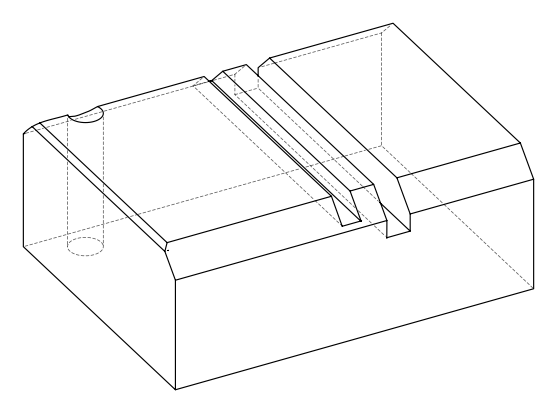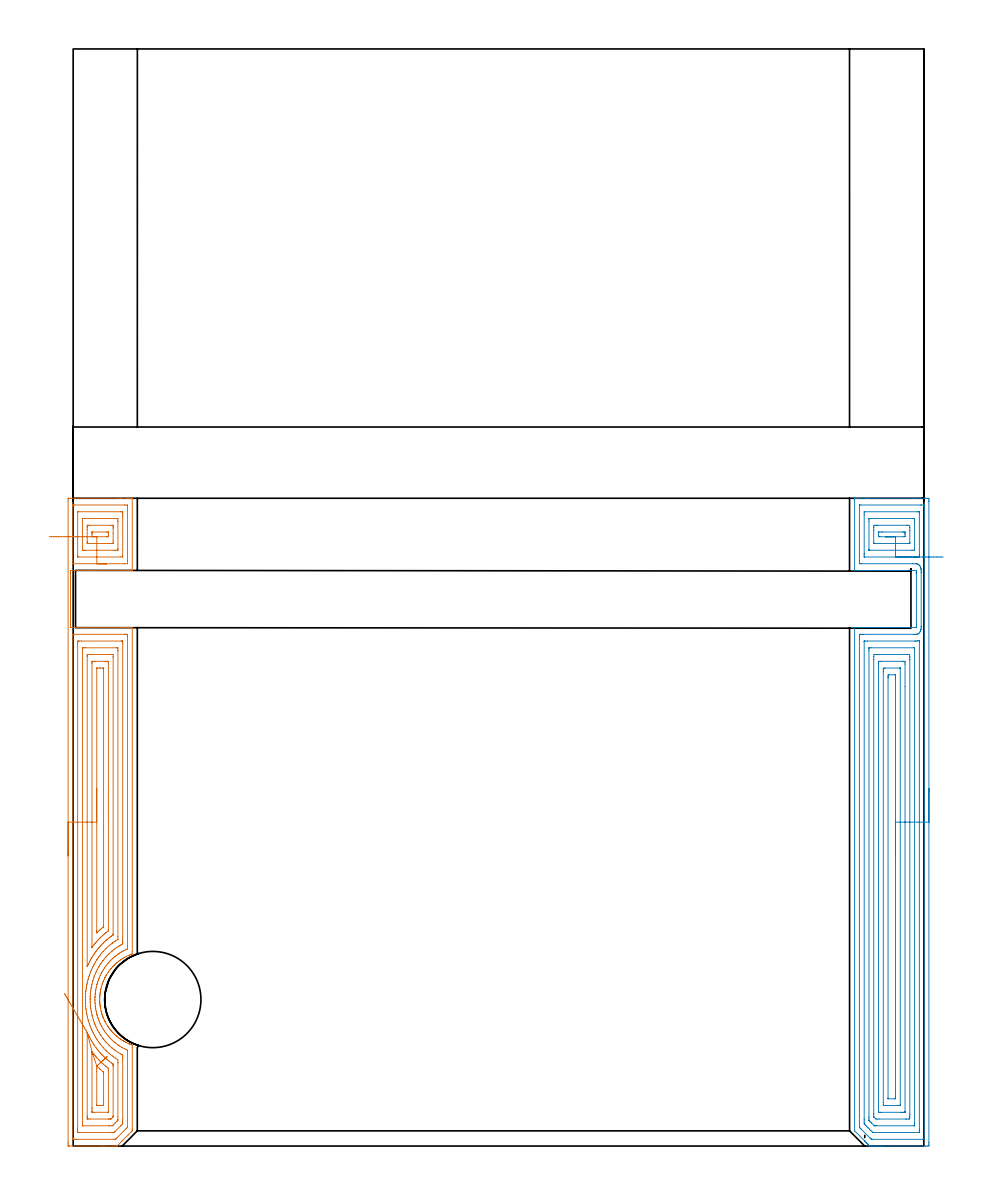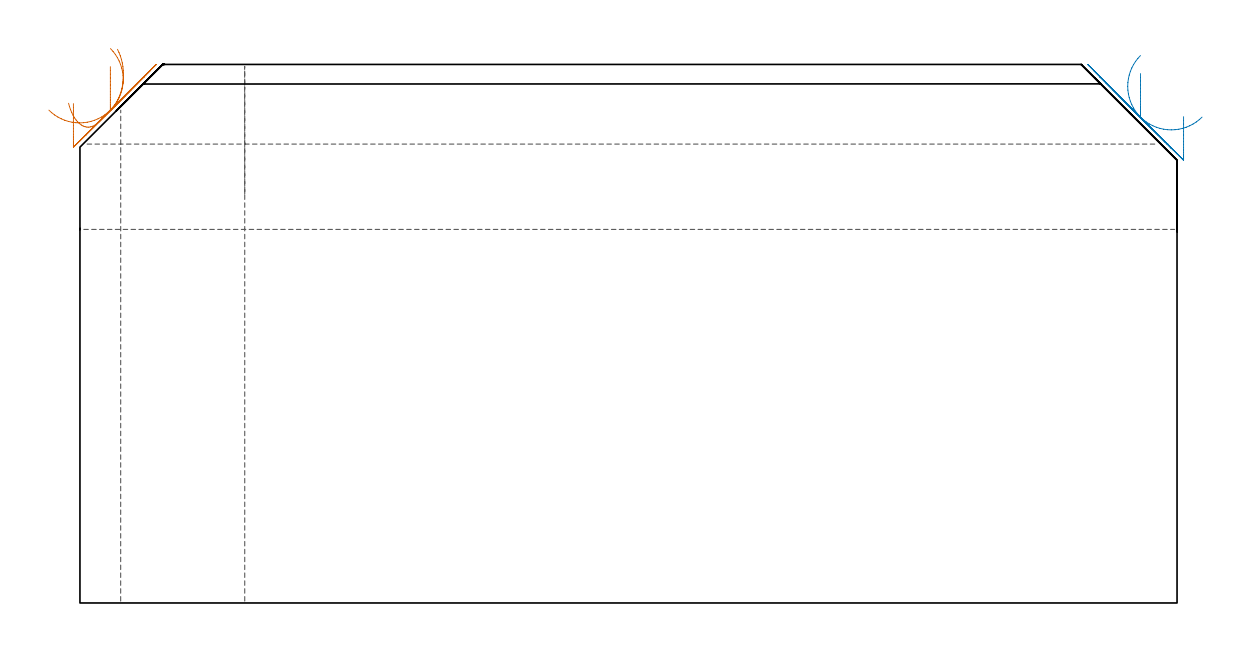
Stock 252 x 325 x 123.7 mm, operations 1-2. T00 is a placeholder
(PLAN: 12 operations, 6 tool changes, 58.8 min)
(1 AREA_MILL | FG_CHAMFER_SURFACE | UGT0205_001 | 10.31 min | 35844 mm3)
(2 AREA_MILL_1 | FG_CHAMFER_SURFACE_1 | UGT0205_001 | 12.14 min | 48197 mm3)
(3 AREA_MILL_2 | FG_CHAMFER_SURFACE_2 | UGT0205_001 | 6.61 min | 21620 mm3)
(4 AREA_MILL_3 | FG_CHAMFER_SURFACE_3 | UGT0205_001 | 3.63 min | 2169 mm3)
(5 AREA_MILL_4 | FG_CHAMFER_SURFACE_4 | UGT0205_001 | 7.55 min | 29056 mm3)
(6 MILL_RECTANGULAR_SLOT | SLOT_RECTANGULAR | NXT0201_012 | Follow Part, ap 4, ae 75% | 11.59 min | 194804 mm3)
(7 MILL_RECTANGULAR_SLOT_1 | SLOT_RECTANGULAR_1 | NXT0201_012 | Follow Part, ap 4, ae 75% | 5.25 min | 71310 mm3)
(8 SPOT_DRILL | STEP1HOLE | NXT0321_9005460120000 | 0.05 min | 187 mm3)
(9 DRILL_BLIND_HOLE_INTO_CENTER | STEP1HOLE | NXT0301_046 | 0.05 min | 360 mm3)
(10 GUN_DRILL_THROUGH_HOLE | STEP1HOLE | UGT0307_003 | 0.57 min | 4341 mm3)
(11 SPADE_DRILL_TO_ENLARGE_THROUGH_HOLE | STEP1HOLE | UGT0306_009 | 0.53 min | 28232 mm3)
(12 DRILL_TO_ENLARGE_THROUGH_HOLE | STEP1HOLE | UGT0301_392 | 0.54 min | 44992 mm3)
(TOOL UGT0205_001 | Chamfer Mill 20 x 3 x 45 deg. | D20 FL50 Z2)
(TOOL NXT0201_012 | ENDMILL 16mm [2P460-1600-NA 1630] | D16 FL38 Z6)
(TOOL NXT0321_9005460120000 | NC Spot Drill, 142deg, 12mm, Carbide, Uncoated | D12 PA142 FL30 Z2)
(TOOL NXT0301_046 | Carbide Drill 7.5mm [860.1-0750-038A1-MM 2214] | D7.5 PA140 FL53 Z2)
(TOOL UGT0307_003 | Gun Drill 7 mm | D7 PA130 FL24 Z1)
(TOOL UGT0306_009 | Spade Drill 18.5mm | D18.5 PA132 FL10 Z2)
(TOOL UGT0301_392 | Twist Drill 28.5 mm | D28.5 PA118 FL165 Z2)
(OP 1 AREA_MILL)
G17 G21 G94 G90
T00 M6
G54
G17 G0 G90 X-1.5 Y85.95 S1061 M3
G43 Z133.7 H0
Z114.7
G94 G1 Y85.988 Z113.828 F250.
Y86.102 Z112.963
Y86.291 Z112.112
Y86.553 Z111.28
Y86.887 Z110.474
Y87.29 Z109.7
Y87.758 Z108.964
Y88.29 Z108.272
Y88.879 Z107.629
Y89.522 Z107.04
Y90.214 Z106.508
Y90.95 Z106.04
Y91.724 Z105.637
Y92.53 Z105.303
Y93.362 Z105.041
Y94.214 Z104.852
Y95.078 Z104.738
Y95.95 Z104.7
Y191.312
X-1.498 Y191.897 Z104.699
X-1.497 Y191.898 Z104.7
X-0.912 Y191.9 Z105.285
X13.347 Z119.542
X13.953 Z120.15
X14.238 Z120.435
X16.021 Z122.216
X16.592 Z122.791
X17.124 Z123.323
X17.457 Y191.893 Z123.648
X17.497 Y191.89 Z123.688
X17.5 Y191.757 Z123.7
Y170.813
X17.495 Y170.51 Z123.691
X17.4 Y170.5 Z123.596
X5.326 Z111.526
X-0.8 Z105.4
Y169.978
X-0.798 Y169.922 Z105.398
X-0.79 Y169.744 Z105.388
Y169.628
Y169.592
X-0.8 Y169.533 Z105.4
X-0.799 Y153.6
X14.238 Z120.433
X14.798 Z120.995
X15.13 Z121.326
X15.69 Z121.886
X16.021 Z122.216
X16.683 Z122.883
X17.063 Z123.263
X17.449 Y153.593 Z123.641
X17.497 Y153.59 Z123.688
X17.5 Y153.434 Z123.7
Y57.627
X17.496 Y56.895 Z123.69
X17.374 Y56.837 Z123.571
X17.358 Y56.831 Z123.555
X17.115 Y56.736 Z123.314
X16.912 Y56.655 Z123.107
X16.596 Y56.532 Z122.796
X15.767 Y56.163 Z121.967
X15.709 Y56.133 Z121.909
X15.085 Y55.785 Z121.283
X14.822 Y55.639 Z121.022
X14.219 Y55.269 Z120.418
X13.935 Y55.073 Z120.135
X13.576 Y54.808 Z119.775
X13.488 Y54.744 Z119.688
X13.049 Y54.402 Z119.248
X13.015 Y54.374 Z119.214
X12.668 Y54.062 Z118.868
X12.456 Y53.87 Z118.653
X12.136 Y53.581 Z118.335
X12.03 Y53.48 Z118.228
X11.862 Y53.302 Z118.058
X11.738 Y53.171 Z117.934
X11.647 Y53.077 Z117.846
X11.268 Y52.655 Z117.466
X11.21 Y52.586 Z117.408
X10.998 Y52.321 Z117.198
X10.857 Y52.143 Z117.056
X10.516 Y51.692 Z116.715
X10.477 Y51.638 Z116.676
X10.388 Y51.51 Z116.586
X9.929 Y50.798 Z116.127
X9.782 Y50.552 Z115.981
X9.709 Y50.428 Z115.908
X9.568 Y50.175 Z115.767
X9.501 Y50.054 Z115.699
X9.459 Y49.973 Z115.658
X9.424 Y49.904 Z115.623
X9.281 Y49.606 Z115.478
X9.21 Y49.459 Z115.407
X9.006 Y49.01 Z115.205
X8.891 Y48.73 Z115.091
X8.824 Y48.564 Z115.023
X8.655 Y48.116 Z114.854
X8.614 Y47.994 Z114.812
X8.38 Y47.222 Z114.579
X8.262 Y46.775 Z114.461
X8.19 Y46.445 Z114.388
X8.164 Y46.328 Z114.362
X8.115 Y46.041 Z114.308
X8.076 Y45.824 Z114.27
X8.004 Y45.433 Z114.203
X7.967 Y45.15 Z114.162
X7.944 Y44.987 Z114.141
X7.916 Y44.699 Z114.114
X7.901 Y44.539 Z114.099
X7.884 Y44.259 Z114.08
X7.873 Y44.092 Z114.07
X7.869 Y43.977 Z114.066
X7.859 Y43.645 Z114.055
X7.86 Y43.442 Z114.053
X7.858 Y43.198 Z114.054
X7.87 Y42.751 Z114.068
X7.887 Y42.476 Z114.085
X7.897 Y42.304 Z114.095
X7.903 Y42.24 Z114.102
X7.943 Y41.857 Z114.139
X7.984 Y41.585 Z114.177
X7.997 Y41.479 Z114.194
X8. Y41.46 Z114.197
X8.026 Y41.285 Z114.222
X8.048 Y41.139 Z114.241
X8.073 Y40.963 Z114.268
X8.255 Y40.069 Z114.452
X8.297 Y39.9 Z114.494
X8.322 Y39.802 Z114.518
X8.366 Y39.621 Z114.565
X8.418 Y39.44 Z114.618
X8.495 Y39.175 Z114.694
X8.594 Y38.866 Z114.794
X8.614 Y38.807 Z114.812
X8.686 Y38.614 Z114.882
X8.809 Y38.281 Z115.005
X8.828 Y38.232 Z115.026
X8.891 Y38.075 Z115.09
X8.914 Y38.02 Z115.111
X8.989 Y37.832 Z115.189
X9.02 Y37.763 Z115.22
X9.186 Y37.387 Z115.385
X9.31 Y37.129 Z115.509
X9.34 Y37.065 Z115.54
X9.393 Y36.959 Z115.593
X9.501 Y36.746 Z115.699
X9.537 Y36.683 Z115.734
X9.643 Y36.492 Z115.841
X10.181 Y35.598 Z116.38
X10.282 Y35.442 Z116.482
X10.387 Y35.289 Z116.587
X10.668 Y34.906 Z116.868
X10.817 Y34.704 Z117.016
X10.971 Y34.51 Z117.168
X11.043 Y34.418 Z117.241
X11.207 Y34.219 Z117.407
X11.274 Y34.138 Z117.474
X11.564 Y33.81 Z117.763
X11.86 Y33.499 Z118.059
X12.162 Y33.194 Z118.36
X12.452 Y32.916 Z118.651
X12.748 Y32.654 Z118.946
X12.902 Y32.526 Z119.097
X13.05 Y32.401 Z119.246
X13.526 Y32.022 Z119.724
X13.72 Y31.878 Z119.919
X13.729 Y31.872 Z119.928
X13.793 Y31.827 Z119.99
X13.857 Y31.781 Z120.056
X13.936 Y31.726 Z120.135
X14.178 Y31.565 Z120.377
X14.238 Y31.525 Z120.436
X14.299 Y31.484 Z120.498
X14.376 Y31.433 Z120.575
X14.61 Y31.286 Z120.808
X14.684 Y31.24 Z120.881
X14.767 Y31.187 Z120.966
X14.862 Y31.128 Z121.061
X15.016 Y31.042 Z121.214
X15.13 Y30.98 Z121.325
X15.283 Y30.893 Z121.483
X15.374 Y30.846 Z121.574
X15.575 Y30.744 Z121.77
X15.711 Y30.674 Z121.907
X16.438 Y30.333 Z122.637
X16.597 Y30.259 Z122.796
X16.656 Y30.234 Z122.855
X16.769 Y30.19 Z122.967
X16.912 Y30.135 Z123.108
X17.07 Y30.074 Z123.267
X17.27 Y29.999 Z123.468
X17.494 Y29.914 Z123.692
X17.5 Y29.107 Z123.7
Y5.044
X17.496 Y4.505 Z123.689
X17.366 Y4.366 Z123.565
X17.358 Y4.358 Z123.558
X16.318 Y3.317 Z122.517
X14.536 Y1.535 Z120.735
X13.004 Y0.004 Z119.202
X12.982 Y0. Z119.18
X12.616 Z118.815
X12.136 Z118.335
X11.565 Z117.76
X9.497 Z115.694
X8.891 Z115.086
X8.303 Z114.498
X-1.143 Z105.054
X-1.497 Y0.002 Z104.7
X-1.498 Y0.003 Z104.699
X-1.5 Y0.588 Z104.7
Y1.176
Y95.95
X-0.086 Z106.114
X-0.085 Y151.336 Z106.115
X-0.083 Y151.466 Z106.117
X-0.079 Y151.552 Z106.121
X-0.076 Y151.592 Z106.124
X-0.069 Y151.593 Z106.131
X-0.021 Y151.596 Z106.179
X0.477 Y151.6 Z106.677
X15.13 Z121.33
X15.629 Y151.598 Z121.829
X16.021 Y151.592 Z122.221
X16.07 Y151.59 Z122.27
X16.079 Y151.401 Z122.279
X16.084 Y151.271 Z122.284
X16.085 Y151.206 Z122.285
X16.086 Y151.141 Z122.286
Y59.345
X16.082 Y58.518 Z122.282
X16.08 Y58.459 Z122.28
X16.074 Y58.407 Z122.274
X16.021 Y58.38 Z122.221
X15.512 Y58.136 Z121.712
X15.13 Y57.949 Z121.33
X14.919 Y57.838 Z121.119
X14.533 Y57.627 Z120.733
X14.346 Y57.52 Z120.546
X14.238 Y57.455 Z120.438
X13.796 Y57.179 Z119.996
X13.347 Y56.887 Z119.547
X13.257 Y56.826 Z119.457
X13.132 Y56.736 Z119.332
X12.749 Y56.443 Z118.949
X12.456 Y56.215 Z118.656
X12.253 Y56.048 Z118.453
X12.016 Y55.845 Z118.216
X11.779 Y55.631 Z117.979
X11.565 Y55.435 Z117.765
X11.317 Y55.201 Z117.517
X11.066 Y54.953 Z117.266
X10.875 Y54.752 Z117.075
X10.674 Y54.533 Z116.874
X10.453 Y54.283 Z116.653
X10.265 Y54.062 Z116.465
X9.782 Y53.449 Z115.982
X9.573 Y53.171 Z115.773
X9.294 Y52.768 Z115.494
X8.939 Y52.232 Z115.139
X8.891 Y52.154 Z115.091
X8.609 Y51.67 Z114.809
X8.452 Y51.388 Z114.652
X8.295 Y51.093 Z114.495
X8. Y50.498 Z114.2
X7.733 Y49.873 Z113.933
X7.624 Y49.606 Z113.824
X7.481 Y49.234 Z113.681
X7.3 Y48.715 Z113.5
X7.109 Y48.101 Z113.309
X7.048 Y47.885 Z113.248
X7.032 Y47.824 Z113.232
X6.874 Y47.167 Z113.074
X6.822 Y46.932 Z113.022
X6.728 Y46.422 Z112.928
X6.661 Y46.041 Z112.861
X6.601 Y45.658 Z112.801
X6.538 Y45.15 Z112.738
X6.51 Y44.857 Z112.71
X6.467 Y44.259 Z112.667
X6.459 Y44.116 Z112.659
X6.456 Y44.02 Z112.656
X6.448 Y43.367 Z112.648
X6.449 Y43.136 Z112.649
X6.473 Y42.476 Z112.673
X6.49 Y42.204 Z112.69
X6.547 Y41.585 Z112.747
X6.566 Y41.411 Z112.766
X6.593 Y41.209 Z112.793
X6.673 Y40.694 Z112.873
X6.737 Y40.322 Z112.937
X6.842 Y39.802 Z113.042
X6.914 Y39.461 Z113.114
X7.023 Y38.997 Z113.223
X7.046 Y38.911 Z113.246
X7.109 Y38.689 Z113.309
X7.32 Y38.02 Z113.52
X7.431 Y37.698 Z113.631
X7.652 Y37.129 Z113.852
X7.753 Y36.881 Z113.953
X8. Y36.3 Z114.2
X8.029 Y36.238 Z114.229
X8.054 Y36.183 Z114.254
X8.332 Y35.635 Z114.532
X8.489 Y35.346 Z114.689
X8.891 Y34.657 Z115.091
X8.984 Y34.501 Z115.184
X9.012 Y34.455 Z115.212
X9.214 Y34.133 Z115.414
X9.621 Y33.564 Z115.821
X9.782 Y33.349 Z115.982
X10.32 Y32.673 Z116.52
X10.674 Y32.269 Z116.874
X11.138 Y31.781 Z117.338
X11.565 Y31.361 Z117.765
X12.085 Y30.89 Z118.285
X12.287 Y30.721 Z118.487
X12.456 Y30.586 Z118.656
X13.22 Y29.999 Z119.42
X13.347 Y29.911 Z119.547
X13.621 Y29.726 Z119.821
X14.238 Y29.341 Z120.438
X14.638 Y29.108 Z120.838
X15.13 Y28.854 Z121.33
X15.634 Y28.603 Z121.834
X16.021 Y28.414 Z122.221
X16.073 Y28.387 Z122.273
X16.081 Y28.281 Z122.281
X16.084 Y28.216 Z122.284
X16.085 Y28.152 Z122.285
Y5.806
X16.084 Y5.676 Z122.284
X16.081 Y5.59 Z122.281
X16.077 Y5.538 Z122.277
X16.069 Y5.527 Z122.269
X16.021 Y5.474 Z122.221
X15.808 Y5.258 Z122.008
X15.595 Y5.044 Z121.795
X13.134 Y2.584 Z119.334
X12.921 Y2.371 Z119.121
X12.687 Y2.14 Z118.887
X12.609 Y2.066 Z118.809
X12.547 Y2.01 Z118.747
X12.456 Y2.008 Z118.656
X11.935 Y2.001 Z118.135
X0.87 Y2. Z107.07
X0.348 Y2.002 Z106.548
X-0.021 Y2.008 Z106.179
X-0.067 Y2.01 Z106.133
X-0.079 Y2.177 Z106.121
X-0.084 Y2.306 Z106.116
X-0.085 Y2.371 Z106.115
X-0.086 Y95.95 Z106.114
X1.328 Z107.528
X1.329 Y148.965 Z107.529
X1.331 Y149.424 Z107.531
X1.333 Y149.532 Z107.533
X1.335 Y149.577 Z107.535
X1.41 Y149.59 Z107.61
X1.588 Y149.598 Z107.788
X1.762 Y149.599 Z107.962
X2.477 Y149.6 Z108.677
X14.238 Z120.438
X14.415 Y149.599 Z120.615
X14.532 Y149.595 Z120.732
X14.625 Y149.59 Z120.825
X14.665 Y149.584 Z120.865
X14.666 Y149.567 Z120.866
X14.669 Y149.424 Z120.869
X14.671 Y148.991 Z120.871
Y61.192
Y60.76
X14.668 Y60.301 Z120.868
X14.665 Y59.874 Z120.865
X14.238 Y59.619 Z120.438
X14.107 Y59.541 Z120.307
X13.876 Y59.41 Z120.076
X13.546 Y59.211 Z119.746
X13.347 Y59.087 Z119.547
X13.003 Y58.862 Z119.203
X12.49 Y58.518 Z118.69
X12.47 Y58.504 Z118.67
X12.456 Y58.493 Z118.656
X11.967 Y58.116 Z118.167
X11.565 Y57.799 Z117.765
X11.47 Y57.721 Z117.67
X11.362 Y57.627 Z117.562
X11. Y57.3 Z117.2
X10.674 Y57.003 Z116.874
X10.536 Y56.873 Z116.736
X10.396 Y56.736 Z116.596
X10.096 Y56.422 Z116.296
X9.782 Y56.089 Z115.982
X9.666 Y55.961 Z115.866
X9.564 Y55.845 Z115.764
X9.261 Y55.475 Z115.461
X8.891 Y55.017 Z115.091
X8.863 Y54.981 Z115.063
X8.842 Y54.953 Z115.042
X8.489 Y54.464 Z114.689
X8.209 Y54.062 Z114.409
X8.126 Y53.936 Z114.326
X8. Y53.741 Z114.2
X7.782 Y53.389 Z113.982
X7.651 Y53.171 Z113.851
X7.453 Y52.827 Z113.653
X7.149 Y52.28 Z113.349
X7.135 Y52.253 Z113.335
X7.109 Y52.199 Z113.309
X6.85 Y51.647 Z113.05
X6.732 Y51.388 Z112.932
X6.576 Y51.03 Z112.776
X6.352 Y50.497 Z112.552
X6.314 Y50.401 Z112.514
X6.218 Y50.147 Z112.418
X6.079 Y49.745 Z112.279
X6.033 Y49.606 Z112.233
X5.868 Y49.065 Z112.068
X5.765 Y48.715 Z111.965
X5.673 Y48.368 Z111.873
X5.538 Y47.824 Z111.738
X5.499 Y47.651 Z111.699
X5.354 Y46.932 Z111.554
X5.35 Y46.909 Z111.55
X5.326 Y46.778 Z111.526
X5.225 Y46.143 Z111.425
X5.211 Y46.041 Z111.411
X5.13 Y45.346 Z111.33
X5.111 Y45.15 Z111.311
X5.066 Y44.519 Z111.266
X5.053 Y44.259 Z111.253
X5.038 Y43.656 Z111.238
X5.034 Y43.367 Z111.234
X5.047 Y42.756 Z111.247
X5.057 Y42.476 Z111.257
X5.099 Y41.812 Z111.299
X5.119 Y41.585 Z111.319
X5.155 Y41.23 Z111.355
X5.207 Y40.813 Z111.407
X5.224 Y40.694 Z111.424
X5.326 Y40.02 Z111.526
X5.365 Y39.802 Z111.565
X5.374 Y39.755 Z111.574
X5.554 Y38.911 Z111.754
X5.623 Y38.614 Z111.823
X5.78 Y38.02 Z111.98
X5.973 Y37.374 Z112.173
X6.054 Y37.129 Z112.254
X6.218 Y36.664 Z112.418
X6.381 Y36.238 Z112.581
X6.488 Y35.967 Z112.688
X6.761 Y35.346 Z112.961
X7.109 Y34.608 Z113.309
X7.185 Y34.455 Z113.385
X7.269 Y34.295 Z113.469
X7.7 Y33.564 Z113.9
X8. Y33.068 Z114.2
X8.254 Y32.673 Z114.454
X8.886 Y31.786 Z115.086
X8.89 Y31.781 Z115.09
X9.291 Y31.29 Z115.491
X9.626 Y30.89 Z115.826
X9.782 Y30.716 Z115.982
X10.471 Y29.999 Z116.671
X10.674 Y29.802 Z116.874
X11.437 Y29.108 Z117.637
X11.565 Y29.002 Z117.765
X12.082 Y28.591 Z118.282
X12.456 Y28.308 Z118.656
X12.58 Y28.216 Z118.78
X13.347 Y27.716 Z119.547
X13.981 Y27.325 Z120.181
X14.238 Y27.183 Z120.438
X14.548 Y27.015 Z120.748
X14.63 Y26.963 Z120.83
X14.665 Y26.939 Z120.865
X14.667 Y26.897 Z120.867
X14.67 Y26.434 Z120.87
X14.671 Y26.001 Z120.871
X14.672 Y25.543 Z120.872
X14.671 Y7.718 Z120.871
Y7.286
X14.667 Y6.827 Z120.867
X14.665 Y6.612 Z120.865
X14.656 Y6.567 Z120.856
X14.63 Y6.536 Z120.83
X14.581 Y6.484 Z120.781
X14.238 Y6.138 Z120.438
X14.138 Y6.037 Z120.338
X12.456 Y4.355 Z118.656
X12.355 Y4.255 Z118.555
X12.252 Y4.153 Z118.452
X12.114 Y4.025 Z118.314
X11.871 Y4.01 Z118.071
X11.716 Y4.002 Z117.916
X11.565 Y4.001 Z117.765
X10.827 Y4. Z117.027
X1.914 Z108.114
X1.762 Y4.003 Z107.962
X1.608 Y4.007 Z107.808
X1.335 Y4.019 Z107.535
X1.333 Y4.153 Z107.533
X1.33 Y4.585 Z107.53
X1.329 Y5.044 Z107.529
X1.328 Y5.478 Z107.528
Y95.95
X2.743 Z108.943
Y146.75
X2.749 Y147.545 Z108.949
X2.753 Y147.59 Z108.953
X2.801 Y147.593 Z109.001
X2.907 Y147.597 Z109.107
X3.119 Y147.599 Z109.319
X3.544 Y147.6 Z109.744
X12.899 Y147.599 Z119.099
X13.1 Y147.597 Z119.3
X13.2 Y147.593 Z119.4
X13.245 Y147.59 Z119.445
X13.25 Y147.559 Z119.45
X13.257 Y146.841 Z119.457
Y146.75
Y62.083
X13.255 Y61.284 Z119.455
X13.253 Y61.238 Z119.453
X13.251 Y61.221 Z119.451
X13.216 Y61.192 Z119.416
X12.749 Y60.899 Z118.949
X12.456 Y60.71 Z118.656
X12.21 Y60.547 Z118.41
X11.852 Y60.301 Z118.052
X11.687 Y60.179 Z117.887
X11.565 Y60.085 Z117.765
X11.186 Y59.789 Z117.386
X10.708 Y59.41 Z116.908
X10.69 Y59.394 Z116.89
X9.754 Y58.546 Z115.954
X9.726 Y58.518 Z115.926
X8.882 Y57.636 Z115.082
X8.875 Y57.627 Z115.075
X8.474 Y57.153 Z114.674
X8.129 Y56.736 Z114.329
X8.072 Y56.664 Z114.272
X8. Y56.571 Z114.2
X7.69 Y56.155 Z113.89
X7.462 Y55.845 Z113.662
X7.318 Y55.636 Z113.518
X7.109 Y55.326 Z113.309
X6.963 Y55.1 Z113.163
X6.87 Y54.953 Z113.07
X6.624 Y54.547 Z112.824
X6.335 Y54.062 Z112.535
X6.293 Y53.987 Z112.493
X6.218 Y53.848 Z112.418
X5.986 Y53.403 Z112.186
X5.871 Y53.171 Z112.071
X5.696 Y52.802 Z111.896
X5.454 Y52.28 Z111.654
X5.415 Y52.191 Z111.615
X5.326 Y51.984 Z111.526
X5.155 Y51.56 Z111.355
X5.088 Y51.388 Z111.288
X4.913 Y50.911 Z111.113
X4.768 Y50.497 Z110.968
X4.687 Y50.245 Z110.887
X4.489 Y49.606 Z110.689
X4.476 Y49.565 Z110.676
X4.435 Y49.421 Z110.635
X4.292 Y48.858 Z110.492
X4.257 Y48.715 Z110.457
X4.126 Y48.132 Z110.326
X4.065 Y47.824 Z110.265
X3.983 Y47.384 Z110.183
X3.905 Y46.932 Z110.105
X3.855 Y46.621 Z110.055
X3.778 Y46.041 Z109.978
X3.753 Y45.832 Z109.953
X3.688 Y45.15 Z109.888
X3.677 Y45.017 Z109.877
X3.635 Y44.259 Z109.835
X3.631 Y44.172 Z109.831
X3.616 Y43.367 Z109.816
Y43.295
X3.637 Y42.476 Z109.837
X3.641 Y42.379 Z109.841
X3.694 Y41.585 Z109.894
X3.707 Y41.422 Z109.907
X3.788 Y40.694 Z109.988
X3.825 Y40.413 Z110.025
X3.919 Y39.802 Z110.119
X3.992 Y39.354 Z110.192
X4.08 Y38.911 Z110.28
X4.22 Y38.235 Z110.42
X4.272 Y38.02 Z110.472
X4.435 Y37.375 Z110.635
X4.506 Y37.129 Z110.706
X4.536 Y37.028 Z110.736
X4.788 Y36.238 Z110.988
X4.982 Y35.691 Z111.182
X5.116 Y35.346 Z111.316
X5.326 Y34.822 Z111.526
X5.484 Y34.455 Z111.684
X5.61 Y34.172 Z111.81
X5.907 Y33.564 Z112.107
X6.218 Y32.963 Z112.418
X6.321 Y32.776 Z112.521
X6.38 Y32.673 Z112.58
X6.606 Y32.284 Z112.806
X6.916 Y31.781 Z113.116
X7.109 Y31.48 Z113.309
X7.518 Y30.89 Z113.718
X7.721 Y30.611 Z113.921
X8. Y30.236 Z114.2
X8.187 Y29.999 Z114.387
X8.891 Y29.154 Z115.091
X8.932 Y29.108 Z115.132
X9.782 Y28.232 Z115.982
X9.798 Y28.216 Z115.998
X10.674 Y27.425 Z116.874
X10.789 Y27.325 Z116.989
X11.565 Y26.722 Z117.765
X11.944 Y26.434 Z118.144
X12.456 Y26.083 Z118.656
X13.25 Y25.543 Z119.45
X13.257 Y24.742 Z119.457
Y24.652
Y8.609
X13.256 Y7.81 Z119.456
X13.254 Y7.718 Z119.454
X13.25 Y7.623 Z119.45
X13.183 Y7.543 Z119.383
X13.063 Y7.418 Z119.263
X12.912 Y7.262 Z119.112
X12.478 Y6.827 Z118.678
X12.021 Y6.371 Z118.221
X11.868 Y6.22 Z118.068
X11.745 Y6.101 Z117.945
X11.664 Y6.025 Z117.864
X11.565 Y6.01 Z117.765
X11.497 Y6.003 Z117.697
X10.674 Y6. Z116.874
X10.609 Z116.809
X2.911 Y6.001 Z109.111
X2.816 Y6.003 Z109.016
X2.769 Y6.007 Z108.969
X2.751 Y6.01 Z108.951
X2.75 Y6.022 Z108.95
X2.743 Y6.737 Z108.943
Y6.827
Y95.95
X4.157 Z110.357
Y144.968
X4.159 Y145.244 Z110.359
X4.163 Y145.524 Z110.363
X4.165 Y145.59 Z110.365
X4.198 Y145.593 Z110.398
X4.277 Y145.597 Z110.477
X4.435 Y145.599 Z110.635
X4.694 Y145.6 Z110.894
X10.933 Z117.133
X11.565 Y145.598 Z117.765
X11.828 Y145.596 Z118.028
X11.838 Y145.587 Z118.038
X11.84 Y145.584 Z118.04
X11.843 Y144.968 Z118.043
Y144.689
Y62.974
X11.841 Y62.698 Z118.041
X11.839 Y62.604 Z118.039
X11.836 Y62.535 Z118.036
X11.801 Y62.503 Z118.001
X11.565 Y62.334 Z117.765
X11.418 Y62.23 Z117.618
X11.211 Y62.083 Z117.411
X10.904 Y61.853 Z117.104
X10.674 Y61.676 Z116.874
X10.403 Y61.463 Z116.603
X10.065 Y61.192 Z116.265
X9.913 Y61.061 Z116.113
X9.782 Y60.946 Z115.982
X9.443 Y60.64 Z115.643
X9.069 Y60.301 Z115.269
X8.978 Y60.214 Z115.178
X8.891 Y60.129 Z115.091
X8.537 Y59.764 Z114.737
X8.197 Y59.41 Z114.397
X8.102 Y59.307 Z114.302
X8. Y59.193 Z114.2
X7.688 Y58.83 Z113.888
X7.423 Y58.518 Z113.623
X7.283 Y58.345 Z113.483
X7.109 Y58.125 Z113.309
X6.893 Y57.843 Z113.093
X6.73 Y57.627 Z112.93
X6.516 Y57.329 Z112.716
X6.218 Y56.905 Z112.418
X6.149 Y56.804 Z112.349
X6.104 Y56.736 Z112.304
X5.803 Y56.259 Z112.003
X5.543 Y55.845 Z111.743
X5.462 Y55.709 Z111.662
X5.326 Y55.476 Z111.526
X5.139 Y55.14 Z111.339
X5.038 Y54.953 Z111.238
X4.831 Y54.557 Z111.031
X4.586 Y54.062 Z110.786
X4.537 Y53.96 Z110.737
X4.435 Y53.741 Z110.635
X4.258 Y53.348 Z110.458
X4.176 Y53.171 Z110.376
X4.169 Y53.163 Z110.369
X4.164 Y53.159 Z110.364
X4.162 Y53.171 Z110.362
X4.158 Y53.382 Z110.358
X4.157 Y95.95 Z110.357
X5.571 Z111.771
Y142.94
X5.573 Y143.185 Z111.773
X5.576 Y143.508 Z111.776
X5.578 Y143.58 Z111.778
X5.665 Y143.59 Z111.865
X5.806 Y143.597 Z112.006
X6.218 Y143.599 Z112.418
X6.694 Y143.6 Z112.894
X9.368 Z115.568
X9.782 Z115.982
X10.261 Y143.598 Z116.461
X10.393 Y143.592 Z116.593
X10.42 Y143.59 Z116.62
X10.423 Y143.544 Z116.623
X10.427 Y143.432 Z116.627
X10.428 Y143.185 Z116.628
Y64.111
X10.427 Y63.866 Z116.627
X10.424 Y63.786 Z116.624
X10.422 Y63.771 Z116.622
X10.405 Y63.754 Z116.605
X10.368 Y63.721 Z116.568
X9.782 Y63.266 Z115.982
X9.62 Y63.137 Z115.82
X9.42 Y62.974 Z115.62
X9.136 Y62.729 Z115.336
X8.891 Y62.514 Z115.091
X8.664 Y62.31 Z114.864
X8.415 Y62.083 Z114.615
X8.202 Y61.881 Z114.402
X8. Y61.684 Z114.2
X7.756 Y61.436 Z113.956
X7.52 Y61.192 Z113.72
X7.322 Y60.979 Z113.522
X7.109 Y60.744 Z113.309
X6.901 Y60.508 Z113.101
X6.723 Y60.301 Z112.923
X6.495 Y60.024 Z112.695
X6.218 Y59.682 Z112.418
X6.098 Y59.529 Z112.298
X6.005 Y59.41 Z112.205
X5.67 Y58.968 Z111.87
X5.604 Y58.886 Z111.804
X5.581 Y58.858 Z111.781
X5.578 Y58.896 Z111.778
X5.575 Y58.965 Z111.775
X5.572 Y59.164 Z111.772
X5.571 Y95.95 Z111.771
X6.985 Z113.185
X6.986 Y141.403 Z113.186
X6.987 Y141.525 Z113.187
X6.99 Y141.566 Z113.19
X6.992 Y141.59 Z113.192
X7.011 Y141.592 Z113.211
X7.109 Y141.595 Z113.309
X7.803 Y141.6 Z114.003
X8. Z114.2
X8.694 Z114.894
X8.891 Y141.597 Z115.091
X8.957 Y141.594 Z115.157
X9.003 Y141.59 Z115.203
X9.008 Y141.525 Z115.208
X9.012 Y141.403 Z115.212
X9.014 Y141.28 Z115.214
X9.015 Y93.722 Z115.215
X9.014 Y65.401 Z115.214
X9.011 Y65.154 Z115.211
X9.008 Y64.992 Z115.208
X8.996 Y64.949 Z115.196
X8.978 Y64.933 Z115.178
X8.891 Y64.856 Z115.091
X8.837 Y64.811 Z115.037
X8.773 Y64.757 Z114.973
X8.359 Y64.398 Z114.559
X8. Y64.083 Z114.2
X7.885 Y63.98 Z114.085
X7.76 Y63.866 Z113.96
X7.425 Y63.55 Z113.625
X7.109 Y63.248 Z113.309
X7.004 Y63.149 Z113.204
X6.994 Y63.142 Z113.194
X6.991 Y63.199 Z113.191
X6.988 Y63.33 Z113.188
X6.986 Y63.495 Z113.186
X6.985 Y63.742 Z113.185
Y95.95
Y96.822 Z113.223
Y97.686 Z113.337
Y98.538 Z113.526
Y99.37 Z113.788
Y100.176 Z114.122
Y100.95 Z114.525
Y101.686 Z114.994
Y102.378 Z115.525
Y103.021 Z116.114
Y103.61 Z116.757
Y104.142 Z117.45
Y104.61 Z118.185
Y105.013 Z118.959
Y105.347 Z119.765
Y105.609 Z120.597
Y105.798 Z121.449
Y105.912 Z122.314
Y105.95 Z123.185
G0 Z133.7
X-2.619 Y45.24
Z114.783
G1 X-2.403 Y44.872 Z114.022
X-2.155 Y44.447 Z113.301
X-1.876 Y43.97 Z112.626
X-1.569 Y43.445 Z112.002
X-1.235 Y42.874 Z111.432
X-0.878 Y42.262 Z110.923
X-0.499 Y41.615 Z110.478
X-0.102 Y40.936 Z110.099
X0.309 Y40.232 Z109.79
X0.733 Y39.507 Z109.554
X1.166 Y38.767 Z109.392
X1.604 Y38.018 Z109.305
X2.044 Y37.265 Z109.294
X2.484 Y36.514 Z109.359
X2.918 Y35.771 Z109.5
X3.345 Y35.041 Z109.715
X3.76 Y34.33 Z110.003
X4.162 Y33.643 Z110.362
X4.184 Y33.605 Z110.384
X4.206 Y33.564 Z110.406
X4.435 Y33.062 Z110.635
X4.62 Y32.673 Z110.82
X4.796 Y32.312 Z110.996
X5.08 Y31.781 Z111.28
X5.326 Y31.344 Z111.526
X5.595 Y30.89 Z111.795
X6.007 Y30.21 Z112.207
X6.148 Y29.999 Z112.348
X6.218 Y29.899 Z112.418
X6.789 Y29.108 Z112.989
X7.109 Y28.682 Z113.309
X7.489 Y28.216 Z113.689
X8. Y27.61 Z114.2
X8.264 Y27.325 Z114.464
X8.573 Y27.007 Z114.773
X8.891 Y26.685 Z115.091
X9.148 Y26.434 Z115.348
X9.48 Y26.131 Z115.68
X9.782 Y25.861 Z115.982
X10.152 Y25.543 Z116.352
X10.674 Y25.134 Z116.874
X11.302 Y24.652 Z117.502
X11.565 Y24.47 Z117.765
X11.757 Y24.337 Z117.957
X11.81 Y24.299 Z118.01
X11.833 Y24.28 Z118.033
X11.836 Y24.223 Z118.036
X11.84 Y24.039 Z118.04
X11.842 Y23.76 Z118.042
X11.843 Y23.482 Z118.043
Y8.916
X11.841 Y8.763 Z118.041
X11.839 Y8.687 Z118.039
X11.836 Y8.653 Z118.036
X11.803 Y8.609 Z118.003
X11.687 Y8.487 Z117.887
X11.565 Y8.365 Z117.765
X11.238 Y8.045 Z117.438
X11.202 Y8.013 Z117.402
X11.13 Y8.008 Z117.33
X10.978 Y8.004 Z117.178
X10.674 Y8.001 Z116.874
X10.392 Y8. Z116.592
X5.044 Z111.244
X4.435 Y8.004 Z110.635
X4.232 Y8.007 Z110.432
X4.165 Y8.01 Z110.365
X4.162 Y8.146 Z110.362
X4.159 Y8.331 Z110.359
X4.157 Y8.609 Z110.357
Y8.888
Y33.564
X4.158 Y33.6 Z110.358
X4.16 Y33.623 Z110.36
X4.162 Y33.643 Z110.362
X5.578 Y27.965 Z111.778
X5.59 Y27.954 Z111.79
X5.604 Y27.939 Z111.804
X6.061 Y27.325 Z112.261
X6.218 Y27.124 Z112.418
X6.528 Y26.744 Z112.728
X6.785 Y26.434 Z112.985
X7.109 Y26.057 Z113.309
X7.595 Y25.543 Z113.795
X8. Y25.13 Z114.2
X8.498 Y24.652 Z114.698
X8.891 Y24.295 Z115.091
X9.507 Y23.76 Z115.707
X9.782 Y23.539 Z115.982
X10.156 Y23.243 Z116.356
X10.303 Y23.124 Z116.503
X10.422 Y23.025 Z116.622
X10.424 Y22.869 Z116.624
X10.428 Y22.223 Z116.628
X10.429 Y10.392 Z116.629
X10.427 Y10.069 Z116.627
X10.425 Y10.029 Z116.625
X10.423 Y10.016 Z116.623
X10.408 Y10.01 Z116.608
X10.305 Y10.005 Z116.505
X10.174 Y10.001 Z116.374
X6.218 Y10. Z112.418
X5.716 Y10.002 Z111.916
X5.604 Y10.007 Z111.804
X5.584 Y10.009 Z111.784
X5.578 Y10.046 Z111.778
X5.574 Y10.144 Z111.774
X5.572 Y10.392 Z111.772
X5.571 Y11.038 Z111.771
Y11.283
Y27.08
X5.572 Y27.325 Z111.772
X5.576 Y27.768 Z111.776
X5.578 Y27.965 Z111.778
X7.005 Y23.656 Z113.205
X7.109 Y23.559 Z113.309
X7.838 Y22.869 Z114.038
X8. Y22.724 Z114.2
X8.855 Y21.978 Z115.055
X8.891 Y21.947 Z115.091
X8.986 Y21.865 Z115.186
X9.004 Y21.849 Z115.204
X9.008 Y21.745 Z115.208
X9.012 Y21.581 Z115.212
X9.014 Y21.334 Z115.214
X9.015 Y21.21 Z115.215
Y12.942
X9.012 Y12.174 Z115.212
X9.01 Y12.055 Z115.21
X9.008 Y12.018 Z115.208
X8.977 Y12.01 Z115.177
X8.891 Y12.008 Z115.091
X8.174 Y12. Z114.374
X8. Z114.2
X7.283 Z113.483
X7.109 Y12.001 Z113.309
X7.051 Y12.002 Z113.251
X7.005 Y12.006 Z113.205
X6.994 Y12.01 Z113.194
X6.992 Y12.018 Z113.192
X6.989 Y12.051 Z113.189
X6.986 Y12.174 Z113.186
X6.985 Y22.101 Z113.185
X6.986 Y22.869 Z113.186
X6.989 Y23.64 Z113.189
X6.991 Y23.643 Z113.191
X7.005 Y23.656 Z113.205
X7.5 Y24.127 Z113.747
X7.96 Y24.563 Z114.347
X8.379 Y24.961 Z115.
X8.756 Y25.319 Z115.701
X9.087 Y25.633 Z116.444
X9.37 Y25.901 Z117.225
X9.602 Y26.122 Z118.036
X9.782 Y26.293 Z118.872
X9.909 Y26.413 Z119.727
X9.981 Y26.482 Z120.594
X9.998 Y26.498 Z121.466
X9.96 Y26.462 Z122.337
X9.867 Y26.373 Z123.2
X9.72 Y26.234 Z124.048
X9.52 Y26.043 Z124.876
X9.268 Y25.804 Z125.676
X8.966 Y25.518 Z126.443
X8.618 Y25.187 Z127.171
G0 Z133.7
X7.004 Y172.5
Z127.346
G1 X7.593 Z126.703
X8.124 Z126.011
X8.593 Z125.275
X8.996 Z124.501
X9.33 Z123.695
X9.592 Z122.863
X9.781 Z122.011
X9.895 Z121.146
X9.933 Z120.275
X9.895 Z119.403
X9.781 Z118.538
X9.592 Z117.687
X9.33 Z116.855
X8.996 Z116.049
X8.593 Z115.275
X8.124 Z114.539
X7.593 Z113.847
X7.004 Z113.204
X0.075 Z106.275
X-0.021 Y172.503 Z106.179
X-0.052 Y172.506 Z106.148
X-0.073 Y172.509 Z106.127
X-0.079 Y172.533 Z106.121
X-0.083 Y172.596 Z106.117
X-0.085 Y172.66 Z106.115
X-0.086 Y173.487 Z106.114
X-0.085 Y189.659 Z106.115
X-0.082 Y189.789 Z106.118
X-0.079 Y189.873 Z106.121
X-0.074 Y189.891 Z106.126
X-0.066 Y189.894 Z106.134
X-0.021 Y189.896 Z106.179
X0.5 Y189.9 Z106.7
X15.13 Z121.33
X15.652 Y189.898 Z121.852
X16.021 Y189.892 Z122.221
X16.067 Y189.89 Z122.267
X16.079 Y189.723 Z122.279
X16.084 Y189.594 Z122.284
X16.085 Y189.529 Z122.285
X16.086 Y173.422 Z122.286
X16.084 Y172.596 Z122.284
X16.082 Y172.535 Z122.282
X16.08 Y172.517 Z122.28
X16.067 Y172.51 Z122.267
X16.021 Y172.508 Z122.221
X15.225 Y172.5 Z121.425
X15.13 Z121.33
X7.004 Z113.204
Y174.5
X1.639 Y174.501 Z107.839
X1.39 Y174.508 Z107.59
X1.335 Y174.511 Z107.535
X1.332 Y174.546 Z107.532
X1.331 Y174.585 Z107.531
X1.329 Y174.811 Z107.529
Y187.747
X1.33 Y187.855 Z107.53
X1.332 Y187.88 Z107.532
X1.334 Y187.887 Z107.534
X1.354 Y187.89 Z107.554
X1.455 Y187.896 Z107.655
X1.609 Y187.9 Z107.809
X14.086 Y187.899 Z120.286
X14.238 Y187.897 Z120.438
X14.392 Y187.893 Z120.592
X14.665 Y187.881 Z120.865
X14.667 Y187.747 Z120.867
X14.67 Y187.315 Z120.87
X14.671 Y186.855 Z120.871
X14.672 Y186.422 Z120.872
X14.671 Y174.837 Z120.871
X14.67 Y174.692 Z120.87
X14.667 Y174.577 Z120.867
X14.664 Y174.51 Z120.864
X14.116 Y174.5 Z120.316
X7.004 Z113.204
Y176.5
X3.544 Z109.744
X3.204 Z109.404
X2.844 Y176.504 Z109.044
X2.761 Y176.508 Z108.961
X2.749 Y176.511 Z108.949
X2.747 Y176.522 Z108.947
X2.744 Y176.561 Z108.944
X2.743 Y176.641 Z108.943
Y185.073
X2.748 Y185.869 Z108.948
X2.75 Y185.89 Z108.95
X2.769 Y185.893 Z108.969
X2.82 Y185.897 Z109.02
X2.924 Y185.899 Z109.124
X3.131 Y185.9 Z109.331
X13.089 Y185.899 Z119.289
X13.184 Y185.897 Z119.384
X13.231 Y185.893 Z119.431
X13.249 Y185.89 Z119.449
X13.25 Y185.878 Z119.45
X13.257 Y185.163 Z119.457
Y185.073
Y177.052
X13.255 Y176.651 Z119.455
X13.253 Y176.552 Z119.453
X13.251 Y176.511 Z119.451
X13.192 Y176.508 Z119.392
X13.006 Y176.502 Z119.206
X12.456 Y176.5 Z118.656
X12.117 Z118.317
X7.004 Z113.204
Y178.5
X4.435 Z110.635
X4.324 Y178.501 Z110.524
X4.235 Y178.503 Z110.435
X4.176 Y178.507 Z110.376
X4.164 Y178.51 Z110.364
X4.162 Y178.521 Z110.362
X4.16 Y178.556 Z110.36
X4.157 Y178.834 Z110.357
Y179.113
Y182.678
Y183.291
X4.158 Y183.568 Z110.358
X4.162 Y183.847 Z110.362
X4.164 Y183.88 Z110.364
X4.172 Y183.89 Z110.372
X4.207 Y183.894 Z110.407
X4.283 Y183.897 Z110.483
X4.435 Y183.899 Z110.635
X4.717 Y183.9 Z110.917
X10.956 Z117.156
X11.565 Y183.896 Z117.765
X11.768 Y183.893 Z117.968
X11.835 Y183.89 Z118.035
X11.838 Y183.754 Z118.038
X11.841 Y183.569 Z118.041
X11.843 Y183.291 Z118.043
Y183.012
Y181.508
Y179.447
X11.842 Y178.834 Z118.042
X11.839 Y178.56 Z118.039
X11.836 Y178.52 Z118.036
X11.832 Y178.51 Z118.032
X11.815 Y178.507 Z118.015
X11.732 Y178.503 Z117.932
X11.565 Y178.501 Z117.765
X7.004 Y178.5 Z113.204
Y180.5
X6.218 Z112.418
X6.101 Z112.301
X5.867 Y180.502 Z112.067
X5.711 Y180.506 Z111.911
X5.59 Y180.51 Z111.79
X5.578 Y180.528 Z111.778
X5.577 Y180.617 Z111.777
X5.572 Y181.263 Z111.772
Y181.508
X5.573 Y181.831 Z111.773
X5.575 Y181.871 Z111.775
X5.577 Y181.884 Z111.777
X5.592 Y181.89 Z111.792
X5.695 Y181.895 Z111.895
X5.827 Y181.899 Z112.027
X9.782 Y181.9 Z115.982
X10.284 Y181.898 Z116.484
X10.396 Y181.893 Z116.596
X10.416 Y181.891 Z116.616
X10.422 Y181.854 Z116.622
X10.426 Y181.756 Z116.626
X10.428 Y181.508 Z116.628
Y180.862
X10.427 Y180.617 Z116.627
X10.424 Y180.537 Z116.624
X10.423 Y180.523 Z116.623
X10.404 Y180.51 Z116.604
X10.25 Y180.506 Z116.45
X10.016 Y180.501 Z116.216
X9.899 Y180.5 Z116.099
X7.004 Z113.204
X6.36 Z112.614
X5.668 Z112.083
X4.933 Z111.614
X4.159 Z111.212
X3.353 Z110.878
X2.521 Z110.615
X1.669 Z110.427
X0.804 Z110.313
X-0.067 Z110.275
X-0.939 Z110.313
X-1.804 Z110.427
X-2.656 Z110.615
X-3.488 Z110.878
X-4.294 Z111.212
X-5.067 Z111.614
X-5.803 Z112.083
X-6.495 Z112.614
X-7.138 Z113.204
G0 Z133.7
M5
M2
(OP 2 AREA_MILL_1)
G17 G21 G94 G90
T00 M6
G54
G17 G0 G90 X253.5 Y105.95 S1061 M3
G43 Z133.7 H0
Z111.7
G94 G1 Y105.912 Z110.828 F250.
Y105.798 Z109.964
Y105.609 Z109.112
Y105.347 Z108.28
Y105.013 Z107.474
Y104.61 Z106.7
Y104.141 Z105.964
Y103.61 Z105.272
Y103.021 Z104.629
Y102.378 Z104.04
Y101.686 Z103.508
Y100.95 Z103.04
Y100.176 Z102.637
Y99.37 Z102.303
Y98.538 Z102.041
Y97.686 Z101.852
Y96.822 Z101.738
Y95.95 Z101.7
Y1.038
X253.499 Y0.588 Z101.701
X253.495 Y0.152 Z101.703
X253.491 Y0.01 Z101.706
X253.064 Y0.005 Z102.133
X252.483 Y0. Z102.714
X239.859 Z115.335
X239.261 Z115.937
X238.979 Z116.218
X238.38 Z116.817
X238.098 Z117.098
X237.534 Z117.665
X237.218 Z117.981
X236.329 Z118.871
X236.081 Y0.005 Z119.117
X235.995 Y0.01 Z119.202
X235.897 Y0.105 Z119.3
X235.709 Y0.291 Z119.491
X235.588 Y0.412 Z119.612
X235.457 Y0.542 Z119.74
X235.411 Y0.588 Z119.788
X235.212 Y0.787 Z119.987
X235.164 Y0.835 Z120.033
X235.114 Y0.885 Z120.085
X234.922 Y1.077 Z120.277
X234.87 Y1.128 Z120.327
X234.817 Y1.182 Z120.382
X234.632 Y1.367 Z120.567
X234.577 Y1.422 Z120.62
X234.52 Y1.48 Z120.678
X231.5 Y4.5 Z123.698
Y4.522 Z123.7
Y153.434
X231.498 Y153.597 Z123.692
Y153.6
X231.824 Z123.375
X232.162 Z123.038
X232.816 Z122.379
X234.024 Z121.173
X234.577 Z120.617
X244.563 Z110.635
X249.543 Z105.655
X249.8 Z105.4
X249.799 Y153.88 Z105.399
X249.8 Y154.59
X249.799 Y154.609 Z105.395
X249.8 Y154.698 Z105.399
Y169.729 Z105.4
Y169.73 Z105.397
Y169.736 Z105.4
Y169.805
Y169.82 Z105.397
Y169.826 Z105.4
Y169.87
X249.799 Y169.877 Z105.397
X249.8 Y169.878 Z105.399
Z105.4
X249.795 Y169.922 Z105.394
X249.8 Y170.107 Z105.4
Y170.5 Z105.399
X231.936 Z123.261
X231.805 Y170.501 Z123.392
X231.505 Y170.51 Z123.691
X231.5 Y170.813 Z123.7
Y191.757
X231.506 Y191.89 Z123.693
X231.779 Y191.9 Z123.42
X232.252 Z122.947
X232.816 Z122.379
X234.859 Z120.338
X235.457 Z119.737
X249.028 Z106.169
X252.184 Z103.013
X252.483 Z102.714
X253.064 Y191.895 Z102.133
X253.491 Y191.89 Z101.706
X253.495 Y191.748 Z101.703
X253.499 Y191.312 Z101.701
X253.5 Y190.87 Z101.7
Y95.95
X252.086 Z103.114
X252.085 Y2.173 Z103.115
X252.083 Y2.074 Z103.117
X252.081 Y2.026 Z103.119
X252.079 Y2.01 Z103.121
X252.036 Y2.008 Z103.164
X251.668 Y2.001 Z103.532
X236.704 Y2. Z118.496
X236.521 Y2.003 Z118.679
X236.475 Y2.006 Z118.725
X236.454 Y2.01 Z118.746
X236.425 Y2.034 Z118.775
X236.338 Y2.116 Z118.862
X236.079 Y2.371 Z119.121
X233.407 Y5.044 Z121.793
X233.11 Y5.349 Z122.09
X232.921 Y5.545 Z122.279
X232.919 Y5.639 Z122.281
X232.915 Y5.836 Z122.285
X232.914 Y150.315 Z122.286
X232.915 Y151.106 Z122.285
X232.917 Y151.206 Z122.283
X232.926 Y151.59 Z122.274
X233.31 Y151.597 Z121.89
X233.697 Y151.599 Z121.503
X234.188 Y151.6 Z121.012
X249.052 Y151.601 Z106.148
X249.543 Y151.606 Z105.657
X249.788 Y151.61 Z105.412
X250.004 Y151.63 Z105.196
X250.188 Y151.687 Z105.012
X250.423 Y151.815 Z104.777
X250.578 Y151.941 Z104.622
X250.724 Y152.098 Z104.476
X250.876 Y152.318 Z104.324
X250.951 Y152.455 Z104.249
X251.046 Y152.675 Z104.154
X251.139 Y152.989 Z104.061
X251.167 Y153.127 Z104.033
X251.205 Y153.482 Z103.995
X251.212 Y153.88 Z103.988
X251.213 Y153.971 Z103.987
X251.214 Y169.922 Z103.986
X251.213 Y170.013 Z103.987
X251.207 Y170.412 Z103.993
X251.19 Y170.813 Z104.01
X251.172 Y170.947 Z104.028
X251.127 Y171.161 Z104.073
X251.065 Y171.372 Z104.135
X250.921 Y171.705 Z104.279
X250.84 Y171.84 Z104.36
X250.722 Y172.004 Z104.478
X250.573 Y172.163 Z104.627
X250.423 Y172.285 Z104.777
X250.25 Y172.385 Z104.95
X250.044 Y172.46 Z105.156
X249.834 Y172.489 Z105.366
X249.639 Y172.498 Z105.561
X249.543 Y172.499 Z105.657
X248.757 Y172.5 Z106.443
X233.602 Z121.598
X233.413 Y172.502 Z121.787
X233.034 Y172.507 Z122.166
X232.929 Y172.51 Z122.271
X232.921 Y172.519 Z122.279
X232.918 Y172.544 Z122.282
X232.917 Y172.596 Z122.283
X232.914 Y173.388 Z122.286
X232.915 Y189.727 Z122.285
X232.917 Y189.826 Z122.283
X232.919 Y189.874 Z122.281
X232.921 Y189.89 Z122.279
X232.964 Y189.892 Z122.236
X233.332 Y189.899 Z121.868
X250.937 Y189.9 Z104.263
X251.303 Y189.899 Z103.897
X251.821 Y189.897 Z103.379
X251.999 Y189.89 Z103.201
X252.079 Y189.877 Z103.121
X252.084 Y189.63 Z103.116
X252.085 Y189.529 Z103.115
X252.086 Y188.737 Z103.114
Y95.95
X250.672 Z104.528
X250.671 Y4.794 Z104.529
X250.667 Y4.153 Z104.533
X250.665 Y4.03 Z104.535
X250.66 Y4.009 Z104.54
X250.625 Y4.005 Z104.575
X250.573 Y4.001 Z104.627
X237.369 Y4. Z117.831
X237.218 Y4.001 Z117.982
X237.069 Y4.003 Z118.131
X236.917 Y4.01 Z118.283
X236.757 Y4.153 Z118.443
X236.338 Y4.564 Z118.862
X235.855 Y5.044 Z119.345
X235.457 Y5.442 Z119.743
X234.965 Y5.936 Z120.235
X234.577 Y6.331 Z120.623
X234.335 Y6.581 Z120.865
X234.332 Y6.827 Z120.868
X234.33 Y7.077 Z120.87
X234.329 Y7.718 Z120.871
X234.328 Y7.97 Z120.872
X234.329 Y149.424 Z120.871
X234.33 Y149.549 Z120.87
X234.333 Y149.58 Z120.867
X234.334 Y149.588 Z120.866
X234.346 Y149.591 Z120.854
X234.405 Y149.598 Z120.795
X234.577 Y149.599 Z120.623
X235.283 Y149.6 Z119.917
X249.367 Y149.601 Z105.833
X249.543 Y149.605 Z105.657
X249.893 Y149.615 Z105.307
X250.2 Y149.65 Z105.
X250.423 Y149.71 Z104.777
X250.525 Y149.739 Z104.675
X250.634 Y149.771 Z104.566
X250.665 Y149.779 Z104.535
X250.667 Y149.747 Z104.533
X250.669 Y149.675 Z104.531
X250.671 Y149.424 Z104.529
X250.672 Y149.172 Z104.528
Y95.95
X249.257 Z105.943
Y6.827
X249.254 Y6.228 Z105.946
X249.25 Y6.026 Z105.95
X249.245 Y6.009 Z105.955
X249.223 Y6.006 Z105.977
X249.173 Y6.003 Z106.027
X249.071 Y6.001 Z106.129
X238.035 Y6. Z117.165
X237.626 Y6.001 Z117.574
X237.422 Y6.004 Z117.778
X237.372 Y6.008 Z117.828
X237.348 Y6.013 Z117.852
X237.319 Y6.038 Z117.881
X237.218 Y6.134 Z117.982
X236.522 Y6.827 Z118.678
X236.338 Y7.011 Z118.862
X235.987 Y7.363 Z119.213
X235.81 Y7.542 Z119.39
X235.768 Y7.589 Z119.432
X235.749 Y7.612 Z119.451
X235.748 Y7.633 Z119.452
X235.745 Y7.718 Z119.455
X235.743 Y8.32 Z119.457
Y8.609
Y146.75
X235.745 Y147.35 Z119.455
X235.748 Y147.552 Z119.452
X235.749 Y147.581 Z119.451
X235.762 Y147.59 Z119.438
X235.813 Y147.594 Z119.387
X235.918 Y147.597 Z119.282
X236.338 Y147.6 Z118.862
X249.087 Y147.599 Z106.113
X249.183 Y147.597 Z106.017
X249.23 Y147.593 Z105.97
X249.249 Y147.59 Z105.951
X249.25 Y147.578 Z105.95
X249.254 Y147.478 Z105.946
X249.257 Y147.04 Z105.943
Y95.95
X247.843 Z107.357
Y9.439
X247.839 Y8.609 Z107.361
X247.837 Y8.554 Z107.363
X247.782 Y8.01 Z107.418
X247.5 Y8.004 Z107.7
X246.902 Y8.001 Z108.298
X246.623 Y8. Z108.577
X238.7 Y8.001 Z116.5
X238.098 Y8.006 Z117.102
X237.81 Y8.01 Z117.39
X237.218 Y8.582 Z117.982
X237.192 Y8.609 Z118.008
X237.165 Y8.645 Z118.035
X237.163 Y8.665 Z118.037
X237.157 Y9.501 Z118.043
Y9.562
Y144.138
X237.161 Y144.968 Z118.039
X237.163 Y145.023 Z118.037
X237.218 Y145.59 Z117.982
X237.477 Y145.596 Z117.723
X238.098 Y145.599 Z117.102
X238.354 Y145.6 Z116.846
X246.902 Y145.599 Z108.298
X247.159 Y145.598 Z108.041
X247.782 Y145.59 Z107.418
X247.836 Y144.968 Z107.364
X247.84 Y144.909 Z107.36
X247.843 Y144.076 Z107.357
Y144.015
Y95.95
X246.429 Z108.771
X246.428 Y10.186 Z108.772
X246.427 Y10.083 Z108.773
X246.424 Y10.032 Z108.776
X246.422 Y10.014 Z108.778
X246.401 Y10.008 Z108.799
X246.021 Y10.003 Z109.179
X245.528 Y10. Z109.672
X245.141 Z110.059
X239.365 Z115.835
X238.979 Y10.004 Z116.221
X238.592 Y10.01 Z116.608
X238.577 Y10.013 Z116.623
X238.575 Y10.029 Z116.625
X238.573 Y10.071 Z116.627
X238.571 Y10.144 Z116.629
Y10.254
Y142.294
X238.572 Y142.706 Z116.628
X238.575 Y143.185 Z116.625
X238.578 Y143.591 Z116.622
X238.979 Y143.595 Z116.221
X239.45 Y143.599 Z115.75
X245.613 Z109.587
X246.021 Y143.594 Z109.179
X246.422 Y143.588 Z108.778
X246.425 Y143.185 Z108.775
X246.428 Y142.774 Z108.772
X246.429 Y136.14 Z108.771
Y95.95
X245.015 Z110.185
X245.014 Y12.174 Z110.186
X245.013 Y12.079 Z110.187
X245.01 Y12.032 Z110.19
X245.009 Y12.017 Z110.191
X244.949 Y12.01 Z110.251
X244.605 Y12.003 Z110.595
X244.433 Y12. Z110.767
X240.739 Z114.461
X240.027 Y12.004 Z115.173
X240.008 Y12.009 Z115.192
X239.992 Y12.039 Z115.208
X239.99 Y12.174 Z115.21
X239.986 Y12.937 Z115.214
X239.985 Y140.512 Z115.215
X239.987 Y141.274 Z115.213
X239.988 Y141.403 Z115.212
X239.992 Y141.584 Z115.208
X240.35 Y141.594 Z114.85
X240.545 Y141.599 Z114.655
X244.946 Y141.6 Z110.254
X244.988 Y141.598 Z110.212
X244.999 Y141.595 Z110.201
X245.007 Y141.591 Z110.193
X245.009 Y141.577 Z110.191
X245.013 Y141.532 Z110.187
X245.014 Y141.403 Z110.186
X245.015 Y95.95 Z110.185
X243.6 Z111.6
Y14.848
X243.598 Y14.627 Z111.602
X243.594 Y14.403 Z111.606
X243.583 Y14.01 Z111.617
X243.38 Y14.002 Z111.82
X243.337 Y14. Z111.863
X241.576 Y14.001 Z113.624
X241.429 Y14.01 Z113.771
X241.405 Y14.016 Z113.795
X241.403 Y14.031 Z113.797
X241.401 Y14.052 Z113.799
X241.4 Y14.074 Z113.8
Y14.18
Y138.729
X241.401 Y138.951 Z113.799
X241.404 Y139.175 Z113.796
X241.412 Y139.59 Z113.788
X241.62 Y139.599 Z113.58
X241.64 Y139.6 Z113.56
X243.401 Y139.599 Z111.799
X243.579 Y139.59 Z111.621
X243.594 Y139.534 Z111.606
X243.596 Y139.514 Z111.604
X243.599 Y139.399 Z111.601
X243.6 Y138.729 Z111.6
X243.601 Y138.506 Z111.599
X243.6 Y95.95 Z111.6
Y95.078 Z111.638
Y94.213 Z111.751
Y93.362 Z111.94
Y92.53 Z112.203
Y91.724 Z112.536
Y90.95 Z112.939
Y90.214 Z113.408
Y89.522 Z113.939
Y88.879 Z114.528
Y88.29 Z115.172
Y87.758 Z115.864
Y87.29 Z116.6
Y86.887 Z117.373
Y86.553 Z118.179
Y86.291 Z119.011
Y86.102 Z119.863
Y85.988 Z120.728
Y85.95 Z121.6
G0 Z133.7
X257.743 Y174.5
Z111.599
G1 X257.1 Z111.01
X256.408 Z110.478
X255.672 Z110.01
X254.898 Z109.607
X254.092 Z109.273
X253.26 Z109.011
X252.409 Z108.822
X251.544 Z108.708
X250.672 Z108.67
X249.801 Z108.708
X248.936 Z108.822
X248.084 Z109.011
X247.252 Z109.273
X246.446 Z109.607
X245.672 Z110.01
X244.936 Z110.478
X244.244 Z111.01
X243.601 Z111.599
X234.456 Y174.501 Z120.744
X234.38 Y174.506 Z120.82
X234.345 Y174.51 Z120.855
X234.335 Y174.523 Z120.865
X234.333 Y174.548 Z120.867
X234.33 Y174.628 Z120.87
X234.329 Y175.269 Z120.871
Y175.521
Y187.106
X234.333 Y187.747 Z120.867
X234.335 Y187.87 Z120.865
X234.34 Y187.89 Z120.86
X234.375 Y187.895 Z120.825
X234.427 Y187.899 Z120.773
X250.272 Y187.9 Z104.928
X250.423 Y187.897 Z104.777
X250.574 Y187.892 Z104.626
X250.665 Y187.888 Z104.535
X250.668 Y187.83 Z104.532
X250.67 Y187.747 Z104.53
X250.671 Y187.496 Z104.529
Y175.269
Y175.019
X250.666 Y174.378 Z104.534
X250.665 Y174.33 Z104.535
X250.616 Y174.338 Z104.584
X250.477 Y174.378 Z104.723
X250.423 Y174.397 Z104.777
X250.396 Y174.406 Z104.804
X250.137 Y174.457 Z105.063
X249.925 Y174.485 Z105.275
X249.543 Y174.496 Z105.657
X249.423 Y174.499 Z105.777
X243.601 Y174.5 Z111.599
Y176.5
X236.001 Y176.501 Z119.199
X235.758 Y176.509 Z119.442
X235.749 Y176.511 Z119.451
X235.747 Y176.521 Z119.453
X235.744 Y176.554 Z119.456
X235.743 Y176.624 Z119.457
Y176.763
Y185.073
X235.746 Y185.671 Z119.454
X235.75 Y185.874 Z119.45
X235.755 Y185.891 Z119.445
X235.777 Y185.894 Z119.423
X235.827 Y185.897 Z119.373
X235.929 Y185.899 Z119.271
X248.726 Y185.9 Z106.474
X249.081 Y185.893 Z106.119
X249.25 Y185.889 Z105.95
X249.252 Y185.791 Z105.948
X249.256 Y185.363 Z105.944
X249.257 Y185.073 Z105.943
Y184.471
Y176.751
X249.256 Y176.6 Z105.944
X249.253 Y176.526 Z105.947
X249.251 Y176.514 Z105.949
X249.242 Y176.51 Z105.958
X249.205 Y176.503 Z105.995
X248.662 Y176.5 Z106.538
X248.327 Z106.873
X243.601 Z111.599
Y178.5
X237.548 Z117.652
X237.218 Y178.504 Z117.982
X237.172 Y178.507 Z118.028
X237.164 Y178.509 Z118.036
X237.161 Y178.567 Z118.039
X237.158 Y178.649 Z118.042
X237.157 Y178.773 Z118.043
Y178.834
Y182.399
Y182.461
X237.161 Y183.291 Z118.039
X237.163 Y183.346 Z118.037
X237.218 Y183.89 Z117.982
X237.5 Y183.896 Z117.7
X238.098 Y183.899 Z117.102
X238.377 Y183.9 Z116.823
X246.902 Y183.899 Z108.298
X247.182 Y183.898 Z108.018
X247.782 Y183.89 Z107.418
X247.836 Y183.291 Z107.364
X247.84 Y183.232 Z107.36
X247.843 Y182.399 Z107.357
Y182.337
Y178.834
Y178.773
X247.842 Y178.711 Z107.358
X247.839 Y178.587 Z107.361
X247.836 Y178.513 Z107.364
X247.822 Y178.509 Z107.378
X247.782 Y178.506 Z107.418
X247.232 Y178.5 Z107.968
X243.601 Z111.599
Y180.5
X238.979 Z116.221
X238.863 Y180.502 Z116.337
X238.633 Y180.508 Z116.567
X238.577 Y180.511 Z116.623
X238.575 Y180.523 Z116.625
X238.573 Y180.558 Z116.627
X238.572 Y180.617 Z116.628
Y181.714
X238.573 Y181.817 Z116.627
X238.576 Y181.868 Z116.624
X238.578 Y181.886 Z116.622
X238.599 Y181.892 Z116.601
X238.979 Y181.897 Z116.221
X239.472 Y181.9 Z115.728
X239.859 Z115.341
X245.635 Z109.565
X246.021 Y181.896 Z109.179
X246.408 Y181.89 Z108.792
X246.423 Y181.887 Z108.777
X246.425 Y181.871 Z108.775
X246.427 Y181.829 Z108.773
X246.429 Y181.756 Z108.771
Y181.646
Y181.508
X246.428 Y181.097 Z108.772
X246.424 Y180.617 Z108.776
X246.422 Y180.523 Z108.778
X246.252 Y180.509 Z108.948
X246.135 Y180.502 Z109.065
X243.601 Y180.5 Z111.599
X243.012 Z112.242
X242.481 Z112.934
X242.012 Z113.67
X241.609 Z114.444
X241.275 Z115.25
X241.013 Z116.082
X240.824 Z116.933
X240.71 Z117.798
X240.672 Z118.67
X240.71 Z119.542
X240.824 Z120.406
X241.013 Z121.258
X241.275 Z122.09
X241.609 Z122.896
X242.012 Z123.67
X242.481 Z124.406
X243.012 Z125.098
X243.601 Z125.741
G0 Z133.7
M5
M2
